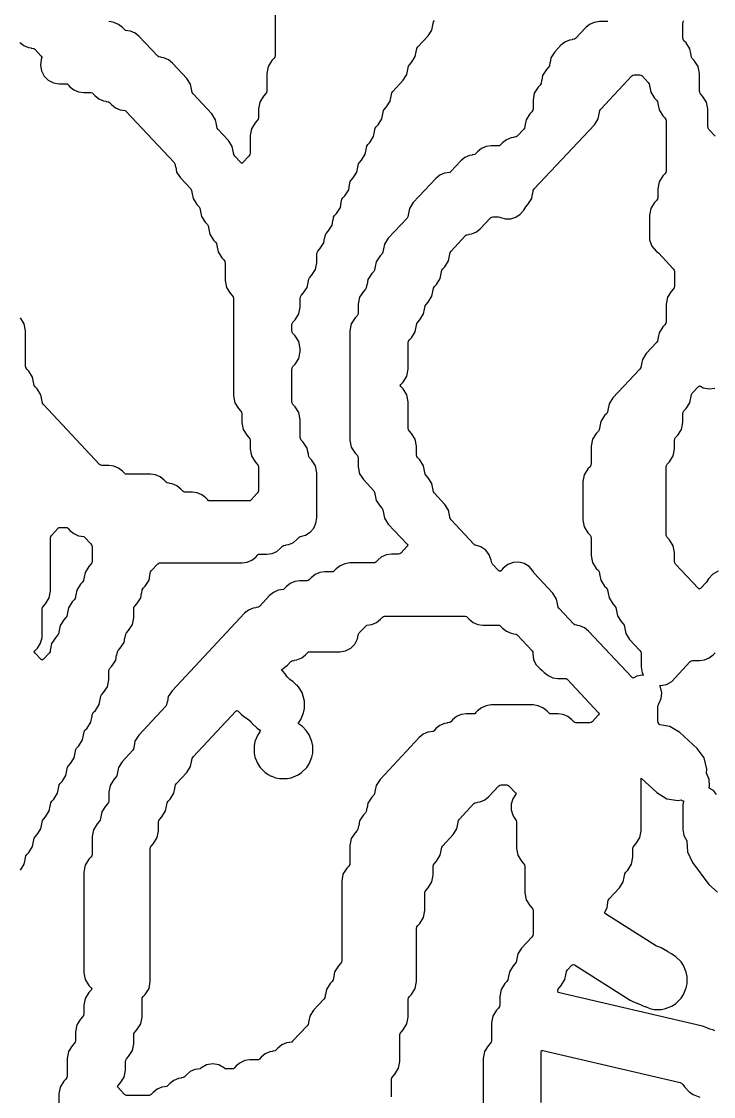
# Model space of a CAD drawing. Header units: millimetres. Extents: x 2 to 65, y 2 to 128.
# Drawn here: x 28.98 to 47.44, y 41.89 to 70.57 of the extents above; entities that cross this region are included whole.
import ezdxf

# ---------------------------------------------------------------- set-up
doc = ezdxf.new("R2010")
doc.units = ezdxf.units.MM
doc.layers.add('CUT', color=1, linetype='Continuous')

msp = doc.modelspace()

# ---------------------------------------------------------------- linework, layer by layer
at = {"layer": 'CUT'}
for points in [[(28.9486, 47.9255), (29.0488, 48.0836), (29.0735, 48.2133), (29.075, 48.213), (29.0922, 48.3032), (29.1161, 48.341), (29.1706, 48.3991), (29.2707, 48.5572), (29.2954, 48.6868), (29.2969, 48.6865), (29.3141, 48.7768), (29.338, 48.8146), (29.3925, 48.8727), (29.4927, 49.0308), (29.5174, 49.1604), (29.5189, 49.1601), (29.5361, 49.2504), (29.56, 49.2881), (29.6145, 49.3462), (29.7147, 49.5043), (29.7394, 49.634), (29.7408, 49.6337), (29.758, 49.724), (29.782, 49.7617), (29.8364, 49.8198), (29.9366, 49.9779), (29.9613, 50.1075), (29.9628, 50.1073), (29.98, 50.1975), (30.0039, 50.2353), (30.0584, 50.2934), (30.1586, 50.4515), (30.1833, 50.5811), (30.1848, 50.5808), (30.202, 50.6711), (30.2259, 50.7089), (30.2803, 50.767), (30.3805, 50.9251), (30.4052, 51.0547), (30.4067, 51.0544), (30.4239, 51.1447), (30.4478, 51.1824), (30.5023, 51.2405), (30.6025, 51.3986), (30.6272, 51.5283), (30.6287, 51.528), (30.6459, 51.6183), (30.6698, 51.656), (30.7243, 51.7141), (30.8244, 51.8722), (30.8491, 52.0018), (30.8506, 52.0016), (30.8678, 52.0918), (30.8918, 52.1296), (30.9462, 52.1877), (31.0464, 52.3458), (31.0711, 52.4754), (31.0726, 52.4751), (31.0898, 52.5654), (31.1137, 52.6032), (31.1682, 52.6613), (31.2684, 52.8193), (31.3034, 53.0032), (31.3034, 53.2319), (31.3118, 53.2758), (31.3357, 53.3135), (31.3901, 53.3716), (31.4903, 53.5297), (31.515, 53.6593), (31.5165, 53.6591), (31.5337, 53.7493), (31.5576, 53.7871), (31.6121, 53.8452), (31.7123, 54.0033), (31.737, 54.1329), (31.7385, 54.1326), (31.7557, 54.2229), (31.7796, 54.2607), (31.8341, 54.3188), (31.9342, 54.4769), (31.9693, 54.6607), (31.9693, 54.8894), (31.9776, 54.9333), (32.0016, 54.971), (32.056, 55.0291), (32.1562, 55.1872), (32.1809, 55.3169), (32.1824, 55.3166), (32.1996, 55.4068), (32.2235, 55.4446), (32.278, 55.5027), (32.3782, 55.6608), (32.4029, 55.7904), (32.4044, 55.7901), (32.4216, 55.8804), (32.4455, 55.9182), (32.6118, 56.0956), (32.6371, 56.1161), (32.6693, 56.1205), (34.8601, 56.1205), (34.9947, 56.139), (35.1193, 56.193), (35.2249, 56.2786), (35.2753, 56.3324), (35.3006, 56.3529), (35.3328, 56.3573), (35.526, 56.3573), (35.6606, 56.3758), (35.7852, 56.4298), (35.8907, 56.5153), (35.9412, 56.5692), (35.9665, 56.5897), (36.0325, 56.5987), (36.032, 56.6026), (36.1045, 56.6125), (36.2291, 56.6666), (36.3347, 56.7521), (36.3851, 56.806), (36.4104, 56.8264), (36.4203, 56.8278), (36.5577, 56.8673), (36.6783, 56.944), (36.7723, 57.0518), (36.832, 57.1817), (36.8524, 57.3232), (36.8524, 58.5275), (36.8174, 58.7113), (36.7172, 58.8694), (36.6627, 58.9275), (36.6388, 58.9653), (36.6216, 59.0555), (36.6201, 59.0552), (36.5954, 59.1849), (36.4952, 59.343), (36.4408, 59.4011), (36.4168, 59.4388), (36.4085, 59.4827), (36.4085, 59.9482), (36.3734, 60.132), (36.2733, 60.2901), (36.2188, 60.3482), (36.1949, 60.386), (36.1865, 60.4299), (36.1865, 61.2826), (36.1949, 61.3265), (36.2188, 61.3643), (36.2733, 61.4224), (36.3734, 61.5804), (36.4085, 61.7643), (36.4085, 61.8425), (36.3734, 62.0263), (36.2733, 62.1844), (36.2188, 62.2425), (36.1949, 62.2803), (36.1865, 62.3242), (36.1865, 62.4665), (36.1949, 62.5104), (36.2188, 62.5482), (36.2733, 62.6063), (36.3734, 62.7644), (36.4085, 62.9482), (36.4085, 63.1769), (36.4168, 63.2208), (36.4408, 63.2585), (36.4952, 63.3166), (36.5954, 63.4747), (36.6201, 63.6044), (36.6216, 63.6041), (36.6388, 63.6944), (36.6627, 63.7321), (36.7172, 63.7902), (36.8174, 63.9483), (36.8524, 64.1322), (36.8524, 64.3608), (36.8608, 64.4047), (36.8847, 64.4425), (36.9391, 64.5006), (37.0393, 64.6587), (37.064, 64.7883), (37.0655, 64.788), (37.0827, 64.8783), (37.1066, 64.916), (37.1611, 64.9742), (37.2613, 65.1322), (37.286, 65.2619), (37.2875, 65.2616), (37.3047, 65.3519), (37.3286, 65.3896), (37.3831, 65.4477), (37.4832, 65.6058), (37.5079, 65.7355), (37.5094, 65.7352), (37.5266, 65.8254), (37.5506, 65.8632), (37.605, 65.9213), (37.7052, 66.0794), (37.7299, 66.209), (37.7314, 66.2087), (37.7486, 66.299), (37.7725, 66.3368), (37.827, 66.3949), (37.9272, 66.553), (37.9519, 66.6826), (37.9534, 66.6823), (37.9706, 66.7726), (37.9945, 66.8103), (38.0489, 66.8684), (38.1491, 67.0265), (38.1738, 67.1562), (38.1753, 67.1559), (38.1925, 67.2462), (38.2164, 67.2839), (38.2709, 67.342), (38.3711, 67.5001), (38.3958, 67.6297), (38.3973, 67.6295), (38.4145, 67.7197), (38.4384, 67.7575), (38.4929, 67.8156), (38.593, 67.9737), (38.6177, 68.1033), (38.6192, 68.103), (38.6364, 68.1933), (38.6604, 68.2311), (38.7148, 68.2892), (38.815, 68.4473), (38.8397, 68.5769), (38.8412, 68.5766), (38.8584, 68.6669), (38.8823, 68.7046), (39.1587, 68.9995), (39.2589, 69.1576), (39.2836, 69.2873), (39.2851, 69.287), (39.3023, 69.3772), (39.3262, 69.415), (39.3807, 69.4731), (39.4809, 69.6312), (39.5056, 69.7608), (39.5071, 69.7605), (39.5243, 69.8508), (39.5482, 69.8886), (39.8246, 70.1835), (39.9248, 70.3415), (39.9495, 70.4712), (39.951, 70.4709), (39.9682, 70.5612), (39.9921, 70.5989)], [(44.6191, 70.5689), (44.5869, 70.5645), (44.3937, 70.5645), (44.2591, 70.546), (44.1344, 70.492), (44.0289, 70.4064), (43.7565, 70.1158), (43.7312, 70.0953), (43.6652, 70.0863), (43.6657, 70.0824), (43.5932, 70.0725), (43.4685, 70.0184), (43.363, 69.9329), (43.2025, 69.7616), (43.1023, 69.6035), (43.0776, 69.4738), (43.0761, 69.4741), (43.0589, 69.3839), (43.035, 69.3461), (42.9805, 69.288), (42.8803, 69.1299), (42.8556, 69.0003), (42.8541, 69.0006), (42.8369, 68.9103), (42.813, 68.8725), (42.7585, 68.8144), (42.6584, 68.6563), (42.6233, 68.4725), (42.6233, 68.2438), (42.615, 68.1999), (42.5911, 68.1622), (42.5366, 68.1041), (42.4364, 67.946), (42.4117, 67.8163), (42.4102, 67.8166), (42.393, 67.7264), (42.3691, 67.6886), (42.2028, 67.5112), (42.1775, 67.4907), (42.1115, 67.4816), (42.112, 67.4777), (42.0395, 67.4678), (41.9148, 67.4138), (41.8093, 67.3282), (41.7588, 67.2744), (41.7336, 67.2539), (41.7014, 67.2495), (41.5082, 67.2495), (41.3736, 67.231), (41.2489, 67.177), (41.1434, 67.0914), (41.093, 67.0376), (41.0677, 67.0171), (41.0017, 67.008), (41.0022, 67.0042), (40.9297, 66.9942), (40.805, 66.9402), (40.6995, 66.8546), (40.4271, 66.564), (40.4018, 66.5435), (40.3358, 66.5345), (40.3363, 66.5306), (40.2638, 66.5207), (40.1392, 66.4666), (40.0336, 66.3811), (39.4292, 65.7362), (39.329, 65.5781), (39.3043, 65.4485), (39.3028, 65.4488), (39.2856, 65.3585), (39.2617, 65.3207), (38.7633, 64.7891), (38.6631, 64.631), (38.6384, 64.5013), (38.6369, 64.5016), (38.6197, 64.4113), (38.5958, 64.3736), (38.5413, 64.3155), (38.4411, 64.1574), (38.4164, 64.0278), (38.4149, 64.028), (38.3977, 63.9378), (38.3738, 63.9), (38.3194, 63.8419), (38.2192, 63.6838), (38.1945, 63.5542), (38.193, 63.5545), (38.1758, 63.4642), (38.1519, 63.4264), (38.0974, 63.3683), (37.9972, 63.2103), (37.9622, 63.0264), (37.9622, 62.7977), (37.9538, 62.7538), (37.9299, 62.7161), (37.8754, 62.658), (37.7753, 62.4999), (37.7402, 62.316), (37.7402, 59.3964), (37.7753, 59.2126), (37.8754, 59.0545), (37.9299, 58.9964), (37.9538, 58.9586), (37.9622, 58.9147), (37.9622, 58.6861), (37.9972, 58.5022), (38.0974, 58.3441), (38.3738, 58.0492), (38.3977, 58.0115), (38.4149, 57.9212), (38.4164, 57.9215), (38.4411, 57.7919), (38.5413, 57.6338), (38.5958, 57.5757), (38.6197, 57.5379), (38.6369, 57.4476), (38.6384, 57.4479), (38.6631, 57.3183), (38.7633, 57.1602), (39.2681, 56.6216), (39.2871, 56.5941), (39.2681, 56.5666), (39.0953, 56.3822), (39.0701, 56.3617), (39.0379, 56.3573), (38.8447, 56.3573), (38.7101, 56.3388), (38.5854, 56.2848), (38.4799, 56.1992), (38.4294, 56.1454), (38.4042, 56.1249), (38.372, 56.1205), (37.7349, 56.1205), (37.6003, 56.102), (37.4756, 56.048), (37.3701, 55.9625), (37.3196, 55.9086), (37.2944, 55.8881), (37.2622, 55.8837), (37.069, 55.8837), (36.9344, 55.8653), (36.8098, 55.8112), (36.7042, 55.7257), (36.6538, 55.6718), (36.6285, 55.6514), (36.5963, 55.6469), (36.4031, 55.6469), (36.2685, 55.6285), (36.1439, 55.5745), (36.0384, 55.4889), (35.9879, 55.435), (35.9626, 55.4146), (35.8966, 55.4055), (35.8972, 55.4016), (35.8246, 55.3917), (35.7, 55.3377), (35.5944, 55.2521), (35.322, 54.9615), (35.2968, 54.941), (35.2307, 54.9319), (35.2313, 54.9281), (35.1587, 54.9181), (35.0341, 54.8641), (34.9286, 54.7785), (32.9923, 52.713), (32.8921, 52.5549), (32.8674, 52.4252), (32.866, 52.4255), (32.8488, 52.3352), (32.8248, 52.2975), (32.1045, 51.529), (32.0043, 51.3709), (31.9796, 51.2413), (31.9781, 51.2416), (31.9609, 51.1513), (31.937, 51.1135), (31.6606, 50.8187), (31.5604, 50.6606), (31.5357, 50.5309), (31.5342, 50.5312), (31.517, 50.4409), (31.4931, 50.4032), (31.4386, 50.3451), (31.3384, 50.187), (31.3034, 50.0031), (31.3034, 49.7745), (31.295, 49.7306), (31.2711, 49.6928), (31.2166, 49.6347), (31.1165, 49.4766), (31.0918, 49.347), (31.0903, 49.3473), (31.0731, 49.257), (31.0492, 49.2193), (30.9947, 49.1612), (30.8945, 49.0031), (30.8595, 48.8192), (30.8595, 48.3538), (30.8511, 48.3099), (30.8272, 48.2721), (30.7727, 48.214), (30.6725, 48.0559), (30.6375, 47.8721), (30.6375, 45.1892), (30.6725, 45.0054), (30.7727, 44.8473), (30.8337, 44.7823), (30.8526, 44.7548), (30.8337, 44.7272), (30.7727, 44.6622), (30.6725, 44.5041), (30.6375, 44.3203), (30.6375, 44.0916), (30.6292, 44.0477), (30.6052, 44.01), (30.5508, 43.9519), (30.4506, 43.7938), (30.4156, 43.6099), (30.4156, 43.3812), (30.4072, 43.3373), (30.3833, 43.2996), (30.3288, 43.2415), (30.2286, 43.0834), (30.1936, 42.8995), (30.1936, 42.4341), (30.1852, 42.3902), (30.1613, 42.3525), (30.1069, 42.2943), (30.0067, 42.1363), (29.9716, 41.9524), (29.9716, 41.1639)], [(35.7426, 70.8403), (35.7426, 69.6645), (35.7342, 69.6206), (35.7103, 69.5829), (35.6558, 69.5248), (35.5557, 69.3667), (35.5206, 69.1828), (35.5206, 68.7174), (35.5123, 68.6735), (35.4883, 68.6357), (35.4339, 68.5776), (35.3337, 68.4196), (35.2987, 68.2357), (35.2987, 68.007), (35.2903, 67.9631), (35.2664, 67.9254), (35.2119, 67.8673), (35.1117, 67.7092), (35.0767, 67.5253), (35.0767, 67.0599), (35.0683, 67.016), (35.0444, 66.9782), (34.8828, 66.8058), (34.8548, 66.7843), (34.8267, 66.8058), (34.6651, 66.9782), (34.6412, 67.016), (34.624, 67.1063), (34.6225, 67.106), (34.5978, 67.2356), (34.4976, 67.3937), (34.2212, 67.6886), (34.1972, 67.7264), (34.18, 67.8166), (34.1785, 67.8163), (34.1538, 67.946), (34.0537, 68.1041), (33.5553, 68.6357), (33.5314, 68.6735), (33.5142, 68.7638), (33.5127, 68.7635), (33.488, 68.8931), (33.3878, 69.0512), (33.0053, 69.4593), (32.8997, 69.5449), (32.7751, 69.5989), (32.7026, 69.6088), (32.7031, 69.6127), (32.6371, 69.6218), (32.6118, 69.6422), (32.1174, 70.1696), (32.0119, 70.2552), (31.8872, 70.3092), (31.8147, 70.3192), (31.8152, 70.3231), (31.7492, 70.3321), (31.724, 70.3526), (31.6735, 70.4064), (31.568, 70.492), (31.4433, 70.546), (31.3708, 70.556), (31.3713, 70.5598), (31.3053, 70.5689)], [(47.4831, 67.5112), (47.3168, 67.6886), (47.2929, 67.7264), (47.2845, 67.7703), (47.2845, 68.2357), (47.2495, 68.4196), (47.1493, 68.5776), (47.0948, 68.6357), (47.0709, 68.6735), (47.0625, 68.7174), (47.0625, 69.1828), (47.0275, 69.3667), (46.9273, 69.5248), (46.8729, 69.5829), (46.8489, 69.6206), (46.8317, 69.7109), (46.8302, 69.7106), (46.8055, 69.8403), (46.7054, 69.9984), (46.6509, 70.0565), (46.627, 70.0942), (46.6186, 70.1381), (46.6186, 70.5173), (46.627, 70.5612), (46.6509, 70.5989)], [(28.9356, 70.0122), (29.0412, 69.9266), (29.1658, 69.8726), (29.2384, 69.8626), (29.2378, 69.8588), (29.3038, 69.8497), (29.3291, 69.8292), (29.5019, 69.6449), (29.5215, 69.6164), (29.5025, 69.5553), (29.48, 69.4016), (29.5058, 69.2484), (29.5774, 69.1105), (29.6879, 69.0012), (29.8265, 68.9311), (29.98, 68.907), (30.1595, 68.907), (30.1917, 68.9026), (30.2169, 68.8821), (30.2674, 68.8282), (30.3729, 68.7427), (30.4976, 68.6886), (30.6322, 68.6702), (30.8254, 68.6702), (30.8576, 68.6658), (30.8828, 68.6453), (30.9333, 68.5915), (31.0388, 68.5059), (31.1635, 68.4519), (31.236, 68.4419), (31.2355, 68.438), (31.3015, 68.429), (31.3267, 68.4085), (31.3772, 68.3547), (31.4827, 68.2691), (31.6074, 68.2151), (31.6799, 68.2051), (31.6794, 68.2013), (31.7454, 68.1922), (31.7707, 68.1717), (33.0468, 66.8103), (33.0707, 66.7726), (33.0879, 66.6823), (33.0894, 66.6826), (33.1141, 66.553), (33.2143, 66.3949), (33.4907, 66.1), (33.5146, 66.0622), (33.5318, 65.972), (33.5333, 65.9722), (33.558, 65.8426), (33.6582, 65.6845), (33.7127, 65.6264), (33.7366, 65.5887), (33.7538, 65.4984), (33.7553, 65.4987), (33.78, 65.369), (33.8802, 65.2109), (33.9346, 65.1528), (33.9585, 65.1151), (33.9757, 65.0248), (33.9772, 65.0251), (34.0019, 64.8955), (34.1021, 64.7374), (34.1566, 64.6793), (34.1805, 64.6415), (34.1977, 64.5512), (34.1992, 64.5515), (34.2239, 64.4219), (34.3241, 64.2638), (34.3785, 64.2057), (34.4025, 64.1679), (34.4108, 64.124), (34.4108, 63.6586), (34.4459, 63.4747), (34.546, 63.3166), (34.6005, 63.2585), (34.6244, 63.2208), (34.6328, 63.1769), (34.6328, 60.5804), (34.6678, 60.3965), (34.768, 60.2384), (34.8225, 60.1803), (34.8464, 60.1426), (34.8548, 60.0987), (34.8548, 59.87), (34.8898, 59.6862), (34.99, 59.5281), (35.0444, 59.47), (35.0683, 59.4322), (35.0767, 59.3883), (35.0767, 59.1597), (35.1117, 58.9758), (35.2119, 58.8177), (35.2664, 58.7596), (35.2903, 58.7219), (35.2987, 58.678), (35.2987, 58.062), (35.2903, 58.0181), (35.2664, 57.9804), (35.1, 57.8029), (35.0748, 57.7824), (35.0426, 57.778), (34.001, 57.778), (33.9688, 57.7824), (33.9436, 57.8029), (33.8931, 57.8567), (33.7876, 57.9423), (33.6629, 57.9963), (33.5283, 58.0148), (33.3352, 58.0148), (33.3029, 58.0192), (33.2777, 58.0397), (33.2272, 58.0935), (33.1217, 58.1791), (32.997, 58.2331), (32.9245, 58.2431), (32.925, 58.2469), (32.859, 58.256), (32.8338, 58.2765), (32.7833, 58.3303), (32.6778, 58.4159), (32.5531, 58.4699), (32.4185, 58.4884), (31.7814, 58.4884), (31.7492, 58.4928), (31.724, 58.5133), (31.6735, 58.5671), (31.568, 58.6527), (31.4433, 58.7067), (31.3087, 58.7252), (31.1156, 58.7252), (31.0834, 58.7296), (31.0581, 58.7501), (29.56, 60.3482), (29.5361, 60.386), (29.5189, 60.4762), (29.5174, 60.476), (29.4927, 60.6056), (29.3925, 60.7637), (29.338, 60.8218), (29.3141, 60.8595), (29.2969, 60.9498), (29.2954, 60.9495), (29.2707, 61.0792), (29.1706, 61.2373), (29.1161, 61.2954), (29.0922, 61.3331), (29.0838, 61.377), (29.0838, 62.316), (29.0488, 62.4999), (28.9486, 62.658)], [(47.5639, 55.902), (47.4177, 55.8216), (47.3061, 55.6975), (47.2522, 55.6125), (47.0906, 55.44), (47.0625, 55.4186), (47.0345, 55.44), (46.4289, 56.0861), (46.405, 56.1238), (46.3967, 56.1677), (46.3967, 56.3964), (46.3616, 56.5802), (46.2614, 56.7383), (46.207, 56.7964), (46.1831, 56.8342), (46.1747, 56.8781), (46.1747, 58.678), (46.1831, 58.7219), (46.207, 58.7596), (46.2614, 58.8177), (46.3616, 58.9758), (46.3967, 59.1597), (46.3967, 59.3883), (46.405, 59.4322), (46.4289, 59.47), (46.4834, 59.5281), (46.5836, 59.6862), (46.6186, 59.87), (46.6186, 60.0987), (46.627, 60.1426), (46.6509, 60.1803), (46.7054, 60.2384), (46.8055, 60.3965), (46.8302, 60.5262), (46.8317, 60.5259), (46.8489, 60.6161), (46.8729, 60.6539), (47.0345, 60.8263), (47.0638, 60.8488), (47.089, 60.8402), (47.1673, 60.7975), (47.3189, 60.7685), (47.4722, 60.7871)], [(47.522, 49.9474), (47.4345, 50.046), (47.3193, 50.1124), (47.3365, 50.1781), (47.3246, 50.341), (47.2609, 50.4914), (47.254, 50.5022), (47.248, 50.5091), (47.2648, 50.6165), (47.1912, 50.9199), (47.0072, 51.172), (46.5426, 51.5995), (46.2761, 51.7619), (46.0032, 51.8045), (45.985, 51.8239), (45.9611, 51.8617), (45.9527, 51.9056), (45.9527, 52.2847), (45.9611, 52.3286), (45.9827, 52.3627), (46.0442, 52.5043), (46.0596, 52.6579), (46.0274, 52.8089), (46.0031, 52.8514), (46.0287, 52.8483), (46.1858, 52.8802), (46.3247, 52.9603), (46.4122, 53.0589), (46.8172, 53.491), (46.8425, 53.5114), (46.8747, 53.5159), (47.0679, 53.5159), (47.2025, 53.5343), (47.3271, 53.5883), (47.4326, 53.6739), (47.4831, 53.7277)], [(38.85, 41.8742), (38.85, 42.3397), (38.8584, 42.3836), (38.8823, 42.4213), (38.9368, 42.4794), (39.037, 42.6375), (39.072, 42.8214), (39.072, 43.5236), (39.0803, 43.5675), (39.1043, 43.6053), (39.1587, 43.6634), (39.2589, 43.8215), (39.2939, 44.0053), (39.2939, 44.4708), (39.3023, 44.5147), (39.3262, 44.5524), (39.3807, 44.6105), (39.4809, 44.7686), (39.5159, 44.9525), (39.5159, 46.3651), (39.5243, 46.409), (39.5482, 46.4467), (39.6027, 46.5048), (39.7028, 46.6629), (39.7379, 46.8468), (39.7379, 47.3122), (39.7462, 47.3561), (39.7701, 47.3938), (39.8246, 47.452), (39.9248, 47.61), (39.9598, 47.7939), (39.9598, 48.0226), (39.9682, 48.0665), (39.9921, 48.1042), (40.0466, 48.1623), (40.1468, 48.3204), (40.1715, 48.45), (40.1729, 48.4498), (40.1901, 48.54), (40.2141, 48.5778), (40.4905, 48.8727), (40.5907, 49.0308), (40.6154, 49.1604), (40.6169, 49.1601), (40.6341, 49.2504), (40.658, 49.2881), (41.0463, 49.7024), (41.0715, 49.7229), (41.1376, 49.7319), (41.137, 49.7358), (41.2096, 49.7457), (41.3342, 49.7997), (41.4397, 49.8853), (41.7122, 50.1759), (41.7374, 50.1964), (41.7696, 50.2008), (41.9233, 50.2008), (41.9555, 50.1964), (41.9808, 50.1759), (42.1536, 49.9916), (42.1726, 49.9641), (42.1322, 49.9055), (42.1347, 49.9038), (42.082, 49.8272), (42.0375, 49.6839), (42.0375, 49.5339), (42.082, 49.3906), (42.1241, 49.3294), (42.1219, 49.328), (42.1711, 49.2504), (42.1794, 49.2065), (42.1794, 48.5043), (42.2145, 48.3204), (42.3146, 48.1623), (42.3691, 48.1042), (42.393, 48.0665), (42.4014, 48.0226), (42.4014, 47.3203), (42.4364, 47.1365), (42.5366, 46.9784), (42.5911, 46.9203), (42.615, 46.8825), (42.6233, 46.8386), (42.6233, 46.2227), (42.615, 46.1788), (42.5911, 46.141), (42.3146, 45.8461), (42.2145, 45.6881), (42.1898, 45.5584), (42.1883, 45.5587), (42.1711, 45.4684), (42.1471, 45.4307), (42.0927, 45.3726), (41.9925, 45.2145), (41.9678, 45.0848), (41.9663, 45.0851), (41.9491, 44.9949), (41.9252, 44.9571), (41.8707, 44.899), (41.7705, 44.7409), (41.7355, 44.5571), (41.7355, 44.3284), (41.7271, 44.2845), (41.7032, 44.2467), (41.6488, 44.1886), (41.5486, 44.0305), (41.5135, 43.8467), (41.5135, 43.3812), (41.5052, 43.3373), (41.4813, 43.2996), (41.4268, 43.2415), (41.3266, 43.0834), (41.2916, 42.8995), (41.2916, 40.9271)], [(47.4724, 43.6381), (47.4208, 43.6637), (47.3416, 43.6856), (47.2423, 43.7305), (47.1495, 43.7619), (43.3302, 44.6494), (43.2955, 44.6639), (43.2892, 44.7009), (43.2892, 44.7075), (43.2976, 44.7514), (43.3215, 44.7892), (43.376, 44.8473), (43.4761, 45.0054), (43.5008, 45.135), (43.5023, 45.1347), (43.5195, 45.225), (43.5435, 45.2628), (43.6599, 45.387), (43.6906, 45.4101), (43.7261, 45.3954), (45.2152, 44.4529), (45.3027, 44.4089), (45.5117, 44.3284), (45.512, 44.3282), (45.5161, 44.3255), (45.6205, 44.2769), (45.6234, 44.283), (45.7441, 44.233), (45.8552, 44.2109), (46.0503, 44.2109), (46.1613, 44.233), (46.3416, 44.3077), (46.4357, 44.3706), (46.5737, 44.5086), (46.6366, 44.6027), (46.7112, 44.7829), (46.7333, 44.894), (46.7333, 45.0891), (46.7112, 45.2001), (46.6366, 45.3804), (46.5737, 45.4745), (46.4357, 45.6125), (46.315, 45.6931), (46.2165, 45.743), (46.154, 45.7908), (46.1532, 45.7898), (46.0404, 45.8561), (45.9947, 45.8677), (45.9205, 45.9001), (44.5559, 46.7637), (44.532, 46.7843), (44.5982, 46.9196), (44.621, 47.0689), (44.621, 47.0754), (44.6293, 47.1193), (44.6533, 47.1571), (44.9297, 47.452), (45.0299, 47.61), (45.0546, 47.7397), (45.0561, 47.7394), (45.0733, 47.8297), (45.0972, 47.8674), (45.1516, 47.9255), (45.2518, 48.0836), (45.2869, 48.2675), (45.2869, 48.4961), (45.2952, 48.54), (45.3191, 48.5778), (45.3736, 48.6359), (45.4738, 48.794), (45.5088, 48.9778), (45.5088, 50.3764), (45.9238, 49.9946), (46.1903, 49.8321), (46.4987, 49.784), (46.5768, 49.8029), (46.6034, 49.7825), (46.6369, 49.7712), (46.6186, 49.6585), (46.6186, 49.0113), (46.6456, 48.8493), (46.7236, 48.7048), (46.7305, 48.6984), (46.7439, 48.4141), (46.8768, 48.1317), (47.3105, 47.5445), (47.5413, 47.3344)], [(42.8453, 41.7237), (42.8453, 43.0818), (42.8501, 43.1134), (42.8819, 43.1109), (46.5452, 42.2597), (46.5861, 42.2416), (46.6174, 42.2097), (46.6636, 42.1407), (46.8015, 42.0027), (46.8957, 41.9398), (47.0759, 41.8652)]]:
    msp.add_lwpolyline(points, dxfattribs=at)
for points in [[(39.951, 63.3673), (39.9682, 63.4576), (39.9921, 63.4953), (40.0466, 63.5534), (40.1468, 63.7115), (40.1715, 63.8412), (40.1729, 63.8409), (40.1901, 63.9312), (40.2141, 63.9689), (40.2685, 64.027), (40.3687, 64.1851), (40.3934, 64.3147), (40.3949, 64.3145), (40.4121, 64.4047), (40.436, 64.4425), (40.8243, 64.8567), (40.8496, 64.8772), (40.9156, 64.8862), (40.9151, 64.8901), (40.9876, 64.9001), (41.1123, 64.9541), (41.2178, 65.0397), (41.4902, 65.3303), (41.5155, 65.3508), (41.5477, 65.3552), (41.7014, 65.3552), (41.7342, 65.3507), (41.7536, 65.3423), (41.8896, 65.305), (42.0306, 65.3072), (42.1654, 65.3487), (42.2832, 65.4262), (42.3747, 65.5334), (42.4337, 65.6264), (42.4881, 65.6845), (42.5883, 65.8426), (42.613, 65.9722), (42.6145, 65.972), (42.6317, 66.0622), (42.6556, 66.1), (44.2638, 67.8156), (44.364, 67.9737), (44.3887, 68.1033), (44.3902, 68.103), (44.4074, 68.1933), (44.4313, 68.2311), (45.2635, 69.1189), (45.2888, 69.1393), (45.321, 69.1438), (45.4747, 69.1438), (45.5069, 69.1393), (45.5322, 69.1189), (45.6985, 68.9414), (45.7224, 68.9037), (45.7396, 68.8134), (45.7411, 68.8137), (45.7658, 68.684), (45.866, 68.5259), (45.9204, 68.4678), (45.9444, 68.4301), (45.9616, 68.3398), (45.9631, 68.3401), (45.9878, 68.2105), (46.0879, 68.0524), (46.1424, 67.9943), (46.1663, 67.9565), (46.1747, 67.9126), (46.1747, 66.5863), (46.1663, 66.5424), (46.1424, 66.5047), (46.0879, 66.4466), (45.9878, 66.2885), (45.9527, 66.1046), (45.9527, 65.876), (45.9444, 65.8321), (45.9204, 65.7943), (45.866, 65.7362), (45.7658, 65.5781), (45.7308, 65.3943), (45.7308, 64.9288), (45.7295, 64.9221), (45.728, 64.7435), (45.7893, 64.5757), (45.9057, 64.4402), (45.9761, 64.3831), (46.3644, 63.9689), (46.3883, 63.9312), (46.3967, 63.8873), (46.3967, 63.5081), (46.3883, 63.4642), (46.3644, 63.4264), (46.3099, 63.3683), (46.2097, 63.2103), (46.1747, 63.0264), (46.1747, 62.5609), (46.1663, 62.517), (46.1424, 62.4793), (46.0879, 62.4212), (45.9878, 62.2631), (45.9631, 62.1335), (45.9616, 62.1338), (45.9444, 62.0435), (45.9204, 62.0057), (45.644, 61.7108), (45.5438, 61.5527), (45.5191, 61.4231), (45.5177, 61.4234), (45.5005, 61.3331), (45.4765, 61.2954), (44.7562, 60.5269), (44.656, 60.3688), (44.6313, 60.2392), (44.6298, 60.2395), (44.6126, 60.1492), (44.5887, 60.1114), (44.5342, 60.0533), (44.434, 59.8952), (44.4093, 59.7656), (44.4079, 59.7659), (44.3907, 59.6756), (44.3667, 59.6379), (44.3123, 59.5798), (44.2121, 59.4217), (44.1771, 59.2378), (44.1771, 58.7724), (44.1687, 58.7285), (44.1448, 58.6907), (44.0903, 58.6326), (43.9901, 58.4745), (43.9551, 58.2907), (43.9551, 57.2654), (43.9901, 57.0815), (44.0903, 56.9234), (44.1448, 56.8653), (44.1687, 56.8276), (44.1771, 56.7837), (44.1771, 56.3182), (44.2121, 56.1344), (44.3123, 55.9763), (44.3667, 55.9182), (44.3907, 55.8804), (44.4079, 55.7901), (44.4093, 55.7904), (44.434, 55.6608), (44.5342, 55.5027), (44.5887, 55.4446), (44.6126, 55.4068), (44.6298, 55.3166), (44.6313, 55.3169), (44.656, 55.1872), (44.7562, 55.0291), (44.8107, 54.971), (44.8346, 54.9333), (44.8518, 54.843), (44.8533, 54.8433), (44.878, 54.7136), (44.9781, 54.5555), (45.0326, 54.4974), (45.0565, 54.4597), (45.0737, 54.3694), (45.0752, 54.3697), (45.0999, 54.2401), (45.2001, 54.082), (45.4765, 53.7871), (45.5005, 53.7493), (45.5088, 53.7054), (45.5088, 53.3479), (45.5345, 53.1896), (45.5673, 53.1271), (45.5433, 53.13), (45.3916, 53.101), (45.3133, 53.0583), (45.2881, 53.0497), (45.2588, 53.0722), (44.1033, 54.3049), (43.9977, 54.3905), (43.8731, 54.4445), (43.8005, 54.4545), (43.8011, 54.4584), (43.7351, 54.4674), (43.7098, 54.4879), (43.3215, 54.9021), (43.2976, 54.9399), (43.2804, 55.0302), (43.2789, 55.0299), (43.2542, 55.1595), (43.154, 55.3176), (42.6556, 55.8493), (42.6171, 55.9101), (42.5176, 56.0243), (42.3885, 56.1034), (42.2417, 56.1403), (42.0906, 56.1315), (41.949, 56.078), (41.8299, 55.9845), (41.7635, 55.9136), (41.7355, 55.8921), (41.7075, 55.9136), (41.5458, 56.0861), (41.5219, 56.1238), (41.5084, 56.1948), (41.456, 56.3409), (41.3615, 56.4639), (41.2337, 56.552), (41.0851, 56.5966), (41.0715, 56.5985), (41.0463, 56.619), (40.436, 57.27), (40.4121, 57.3077), (40.3949, 57.398), (40.3934, 57.3977), (40.3687, 57.5274), (40.2685, 57.6855), (39.9921, 57.9804), (39.9682, 58.0181), (39.951, 58.1084), (39.9495, 58.1081), (39.9248, 58.2377), (39.8246, 58.3958), (39.7701, 58.4539), (39.7462, 58.4917), (39.729, 58.582), (39.7275, 58.5817), (39.7028, 58.7113), (39.6027, 58.8694), (39.5482, 58.9275), (39.5243, 58.9653), (39.5159, 59.0092), (39.5159, 59.2378), (39.4809, 59.4217), (39.3807, 59.5798), (39.3262, 59.6379), (39.3023, 59.6756), (39.2939, 59.7195), (39.2939, 60.4217), (39.2589, 60.6056), (39.1587, 60.7637), (39.0978, 60.8287), (39.0789, 60.8562), (39.0978, 60.8838), (39.1587, 60.9488), (39.2589, 61.1069), (39.2939, 61.2907), (39.2939, 61.993), (39.3023, 62.0369), (39.3262, 62.0746), (39.3807, 62.1327), (39.4809, 62.2908), (39.5056, 62.4204), (39.5071, 62.4202), (39.5243, 62.5104), (39.5482, 62.5482), (39.6027, 62.6063), (39.7028, 62.7644), (39.7275, 62.894), (39.729, 62.8937), (39.7462, 62.984), (39.7701, 63.0218), (39.8246, 63.0799), (39.9248, 63.238), (39.9495, 63.3676)], [(30.3729, 56.9033), (30.4976, 56.8493), (30.5701, 56.8394), (30.5696, 56.8355), (30.6356, 56.8264), (30.6609, 56.806), (30.8272, 56.6285), (30.8511, 56.5908), (30.8595, 56.5469), (30.8595, 56.1677), (30.8511, 56.1238), (30.8272, 56.0861), (30.7727, 56.028), (30.6725, 55.8699), (30.6478, 55.7402), (30.6464, 55.7405), (30.6292, 55.6502), (30.6052, 55.6125), (30.5508, 55.5544), (30.4506, 55.3963), (30.4259, 55.2667), (30.4244, 55.2669), (30.4072, 55.1767), (30.3833, 55.1389), (30.3288, 55.0808), (30.2286, 54.9227), (30.2039, 54.7931), (30.2024, 54.7934), (30.1852, 54.7031), (30.1613, 54.6653), (30.1069, 54.6072), (30.0067, 54.4492), (29.982, 54.3195), (29.9805, 54.3198), (29.9633, 54.2295), (29.9394, 54.1918), (29.8792, 54.1276), (29.779, 53.9695), (29.744, 53.7857), (29.744, 53.7544), (29.7239, 53.7251), (29.5557, 53.5458), (29.5277, 53.5243), (29.4997, 53.5458), (29.3316, 53.7251), (29.3126, 53.7526), (29.3316, 53.7802), (29.3987, 53.8518), (29.4864, 53.9811), (29.53, 54.1311), (29.527, 54.2262), (29.5277, 54.2262), (29.5277, 54.8894), (29.5361, 54.9333), (29.56, 54.971), (29.6145, 55.0291), (29.7147, 55.1872), (29.7497, 55.3711), (29.7497, 56.7837), (29.758, 56.8276), (29.782, 56.8653), (29.9483, 57.0428), (29.9736, 57.0632), (30.0058, 57.0677), (30.1595, 57.0677), (30.1917, 57.0632), (30.2169, 57.0428), (30.2674, 56.9889)], [(32.4132, 48.4961), (32.4216, 48.54), (32.4455, 48.5778), (32.4999, 48.6359), (32.6001, 48.794), (32.6352, 48.9778), (32.6352, 49.2065), (32.6435, 49.2504), (32.6674, 49.2881), (32.7219, 49.3462), (32.8221, 49.5043), (32.8468, 49.634), (32.8483, 49.6337), (32.8655, 49.724), (32.8894, 49.7617), (32.9439, 49.8198), (33.044, 49.9779), (33.0687, 50.1075), (33.0702, 50.1073), (33.0874, 50.1975), (33.1114, 50.2353), (33.3878, 50.5302), (33.488, 50.6883), (33.5127, 50.8179), (33.5142, 50.8176), (33.5314, 50.9079), (33.5553, 50.9456), (34.6968, 52.1634), (34.7241, 52.1846), (34.7525, 52.1648), (34.8342, 52.0861), (34.9111, 52.0253), (35.03, 51.949), (35.1021, 51.8783), (35.1217, 51.8489), (35.2596, 51.711), (35.3219, 51.6693), (35.3472, 51.646), (35.3328, 51.6148), (35.2807, 51.5368), (35.206, 51.3566), (35.184, 51.2455), (35.184, 51.0504), (35.206, 50.9394), (35.2807, 50.7592), (35.3436, 50.665), (35.4567, 50.5519), (35.4566, 50.5517), (35.4605, 50.5481), (35.4816, 50.5271), (35.5206, 50.5009), (35.5225, 50.5037), (35.5591, 50.4795), (35.5571, 50.4766), (35.5757, 50.4641), (35.5937, 50.4567), (35.6145, 50.443), (35.6341, 50.4344), (35.6362, 50.4391), (35.7559, 50.3895), (35.867, 50.3674), (36.0621, 50.3674), (36.1732, 50.3895), (36.3534, 50.4641), (36.4475, 50.5271), (36.5855, 50.665), (36.6484, 50.7592), (36.7231, 50.9394), (36.7451, 51.0504), (36.7451, 51.2455), (36.7231, 51.3566), (36.6484, 51.5368), (36.5691, 51.6555), (36.4745, 51.761), (36.3661, 51.8282), (36.36, 51.8339), (36.3744, 51.8652), (36.4264, 51.9431), (36.5011, 52.1233), (36.5232, 52.2344), (36.5232, 52.4295), (36.4955, 52.5687), (36.4885, 52.5673), (36.4653, 52.6685), (36.3699, 52.8152), (36.319, 52.8695), (36.3138, 52.8646), (36.2256, 52.9529), (36.1319, 53.0155), (36.0661, 53.0801), (36.008, 53.1635), (35.9445, 53.2381), (35.9288, 53.2533), (35.9105, 53.277), (35.9198, 53.2815), (36.0693, 53.3908), (36.1632, 53.491), (36.1884, 53.5114), (36.2544, 53.5205), (36.2539, 53.5244), (36.3264, 53.5343), (36.4511, 53.5883), (36.5566, 53.6739), (36.6071, 53.7277), (36.6323, 53.7482), (36.6646, 53.7526), (37.4678, 53.7526), (37.6224, 53.7771), (37.7617, 53.8481), (37.8724, 53.9588), (37.9434, 54.0981), (37.959, 54.197), (37.9673, 54.2237), (37.988, 54.2537), (38.1608, 54.4381), (38.1861, 54.4586), (38.2521, 54.4676), (38.2515, 54.4715), (38.3241, 54.4815), (38.4487, 54.5355), (38.5543, 54.6211), (38.6047, 54.6749), (38.63, 54.6954), (38.6622, 54.6998), (40.8135, 54.6998), (40.8457, 54.6954), (40.871, 54.6749), (40.9215, 54.6211), (41.027, 54.5355), (41.1517, 54.4815), (41.2863, 54.463), (41.7014, 54.463), (41.7336, 54.4586), (41.7588, 54.4381), (41.8093, 54.3843), (41.9148, 54.2987), (42.0395, 54.2447), (42.112, 54.2347), (42.1115, 54.2309), (42.1775, 54.2218), (42.2028, 54.2013), (42.5975, 53.7802), (42.6177, 53.7509), (42.6177, 53.696), (42.6395, 53.5499), (42.703, 53.4166), (42.8027, 53.3076), (42.8686, 53.2542), (42.9191, 53.2003), (43.0246, 53.1148), (43.1493, 53.0607), (43.2839, 53.0423), (43.4771, 53.0423), (43.5093, 53.0379), (43.5345, 53.0174), (44.3732, 52.1227), (44.3921, 52.0951), (44.3732, 52.0676), (44.2004, 51.8832), (44.1751, 51.8628), (44.1429, 51.8584), (43.7673, 51.8584), (43.7351, 51.8628), (43.7098, 51.8832), (43.6593, 51.9371), (43.5538, 52.0227), (43.4291, 52.0767), (43.2945, 52.0951), (43.1014, 52.0951), (43.0692, 52.0996), (43.0439, 52.12), (42.9935, 52.1739), (42.8879, 52.2595), (42.7633, 52.3135), (42.6287, 52.3319), (41.5082, 52.3319), (41.3736, 52.3135), (41.2489, 52.2595), (41.1434, 52.1739), (41.093, 52.12), (41.0677, 52.0996), (41.0355, 52.0951), (40.8423, 52.0951), (40.7077, 52.0767), (40.5831, 52.0227), (40.4775, 51.9371), (40.4271, 51.8832), (40.4018, 51.8628), (40.3358, 51.8537), (40.3363, 51.8498), (40.2638, 51.8399), (40.1392, 51.7859), (40.0336, 51.7003), (39.9832, 51.6465), (39.9579, 51.626), (39.8919, 51.6169), (39.8924, 51.6131), (39.8199, 51.6031), (39.6952, 51.5491), (39.5897, 51.4635), (38.5413, 50.3451), (38.4411, 50.187), (38.4164, 50.0574), (38.4149, 50.0576), (38.3977, 49.9674), (38.3738, 49.9296), (38.3194, 49.8715), (38.2192, 49.7134), (38.1945, 49.5838), (38.193, 49.5841), (38.1758, 49.4938), (38.1519, 49.456), (38.0974, 49.3979), (37.9972, 49.2398), (37.9725, 49.1102), (37.971, 49.1105), (37.9538, 49.0202), (37.9299, 48.9825), (37.8754, 48.9244), (37.7753, 48.7663), (37.7402, 48.5824), (37.7402, 48.117), (37.7319, 48.0731), (37.7079, 48.0353), (37.6535, 47.9772), (37.5533, 47.8191), (37.5183, 47.6353), (37.5183, 45.5123), (37.5099, 45.4684), (37.486, 45.4307), (37.4315, 45.3726), (37.3313, 45.2145), (37.3066, 45.0848), (37.3051, 45.0851), (37.2879, 44.9949), (37.264, 44.9571), (37.2096, 44.899), (37.1094, 44.7409), (37.0847, 44.6113), (37.0832, 44.6116), (37.066, 44.5213), (37.0421, 44.4835), (36.7656, 44.1886), (36.6655, 44.0305), (36.6408, 43.9009), (36.6393, 43.9012), (36.6221, 43.8109), (36.5981, 43.7732), (36.2098, 43.3589), (36.1846, 43.3385), (36.1186, 43.3294), (36.1191, 43.3255), (36.0466, 43.3156), (35.9219, 43.2616), (35.8164, 43.176), (35.7659, 43.1221), (35.7407, 43.1017), (35.6747, 43.0926), (35.6752, 43.0887), (35.6027, 43.0788), (35.478, 43.0248), (35.3725, 42.9392), (35.322, 42.8854), (35.2968, 42.8649), (35.2645, 42.8605), (35.0714, 42.8605), (34.9368, 42.842), (34.8121, 42.788), (34.7066, 42.7024), (34.6561, 42.6486), (34.6309, 42.6281), (34.5987, 42.6237), (34.445, 42.6237), (34.4127, 42.6281), (34.3928, 42.6442), (34.245, 42.7272), (34.0779, 42.7559), (33.9108, 42.7272), (33.7629, 42.6442), (33.743, 42.6281), (33.677, 42.619), (33.6776, 42.6152), (33.605, 42.6052), (33.4804, 42.5512), (33.3748, 42.4656), (33.3244, 42.4118), (33.2991, 42.3913), (33.2331, 42.3823), (33.2336, 42.3784), (33.1611, 42.3684), (33.0364, 42.3144), (32.9309, 42.2288), (32.8805, 42.175), (32.8552, 42.1545), (32.7892, 42.1455), (32.7897, 42.1416), (32.7172, 42.1316), (32.5925, 42.0776), (32.487, 41.9921), (32.4365, 41.9382), (32.4113, 41.9177), (32.3791, 41.9133), (31.7814, 41.9133), (31.7492, 41.9177), (31.724, 41.9382), (31.5512, 42.1226), (31.5322, 42.1501), (31.5512, 42.1776), (31.6121, 42.2427), (31.7123, 42.4007), (31.7473, 42.5846), (31.7473, 42.8133), (31.7557, 42.8572), (31.7796, 42.8949), (31.8341, 42.953), (31.9342, 43.1111), (31.9693, 43.295), (31.9693, 43.5236), (31.9776, 43.5675), (32.0016, 43.6053), (32.056, 43.6634), (32.1562, 43.8215), (32.1912, 44.0053), (32.1912, 44.4708), (32.1996, 44.5147), (32.2235, 44.5524), (32.278, 44.6105), (32.3782, 44.7686), (32.4132, 44.9525)]]:
    msp.add_lwpolyline(points, close=True, dxfattribs=at)

doc.saveas('drawing.dxf')
